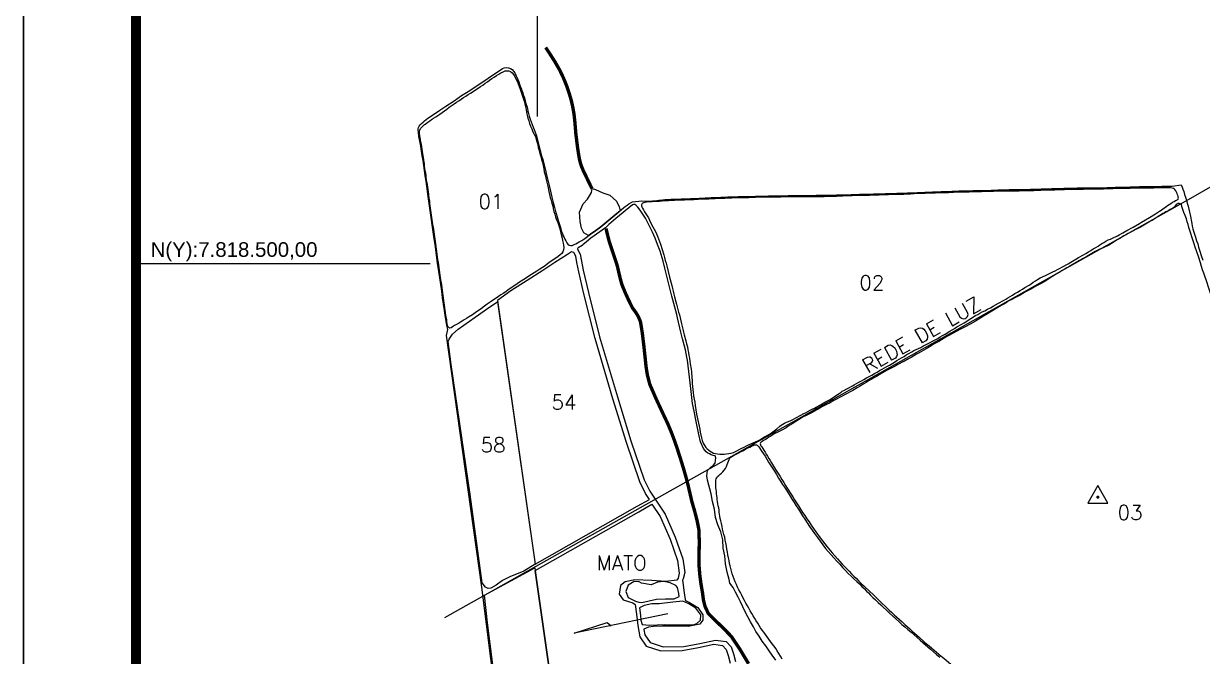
# Model space of a CAD drawing. Header units: inches. Extents: x 733315 to 736465, y 7815622 to 7820077.
# Drawn here: x 733315 to 734887, y 7817976 to 7818820 of the extents above; entities that cross this region are included whole.
import ezdxf
from ezdxf.enums import TextEntityAlignment as Align

# ---------------------------------------------------------------- set-up
doc = ezdxf.new("R2010")
doc.units = ezdxf.units.IN
doc.header["$MEASUREMENT"] = 0
doc.linetypes.add('CONTINUO', pattern=[0])
doc.linetypes.add('LIN0', pattern=[0])
for name, color, linetype in [('0114001132', 1, 'Continuous'), ('0114001132001', 5, 'Continuous'), ('0114001132002', 5, 'Continuous'), ('0114001132003', 5, 'Continuous'), ('0114001132056', 5, 'Continuous'), ('0114001132058', 5, 'Continuous'), ('0114001132059', 5, 'Continuous'), ('CURSOS_D_AGUA', 4, 'Continuous'), ('MALHA', 8, 'Continuous'), ('MARGEM', 5, 'Continuous'), ('MATO', 3, 'Continuous'), ('REDE_DE_LUZ', 6, 'Continuous'), ('TEXTO', 7, 'Continuous')]:
    doc.layers.add(name, color=color, linetype=linetype)
doc.layers.add('0114001132054', color=5, linetype='Continuous', lineweight=25)
doc.layers.add('0114001132055', color=5, linetype='Continuous', lineweight=25)
doc.styles.add('Simplex', font='simplex.shx')
doc.styles.get("Standard").update_dxf_attribs({"font": 'arial.ttf'})

msp = doc.modelspace()

# ---------------------------------------------------------------- linework, layer by layer
at = {"layer": '0114001132'}
for points in [[(733944.5, 7817924.5), (733926.3, 7818068.6), (733879, 7818404), (733881, 7818412), (733880.4, 7818413.6), (733879.9, 7818415.6), (733879.5, 7818417.6), (733879.1, 7818420.1), (733878.2, 7818425.2), (733877.4, 7818431), (733876.5, 7818437.1), (733875.3, 7818445.5), (733874, 7818454.2), (733872.8, 7818463.1), (733871.1, 7818475.2), (733868.9, 7818489.3), (733867.3, 7818500.3), (733865.4, 7818514.5), (733863.8, 7818525.1), (733862.3, 7818535.6), (733861.9, 7818538.9), (733861.5, 7818542), (733861, 7818545), (733860.6, 7818548.1), (733860.1, 7818551.3), (733859.6, 7818554.6), (733859.1, 7818557.9), (733858.7, 7818561.1), (733858.3, 7818564.2), (733857.8, 7818567.2), (733857.3, 7818570.4), (733856.9, 7818573.6), (733856.4, 7818576.7), (733855.6, 7818583), (733854.8, 7818589.2), (733853.9, 7818596), (733852.9, 7818602.7), (733851.8, 7818609.6), (733850.8, 7818616.6), (733849.7, 7818623.7), (733848.7, 7818630.6), (733847.8, 7818637), (733846.9, 7818643.2), (733845.9, 7818649.4), (733844.7, 7818656.2), (733843.4, 7818663), (733842.4, 7818669.2), (733841.7, 7818674.8), (733841.5, 7818677), (733841.5, 7818679.2), (733842, 7818681.1), (733842.9, 7818682.9), (733844.2, 7818684.6), (733845.8, 7818686.4), (733847.8, 7818688.2), (733849.8, 7818690), (733851.9, 7818691.6), (733854.2, 7818693.3), (733861.9, 7818698.6), (733870.3, 7818704.2), (733878.4, 7818709.5), (733889.2, 7818716.7), (733899.3, 7818723.5), (733910.2, 7818730.4), (733934.7, 7818746.8), (733953.9, 7818759.7), (733956.2, 7818760.7), (733959, 7818761.1), (733961.7, 7818760.8), (733964.3, 7818759.9), (733966.6, 7818758.3), (733968.5, 7818756.2), (733970.2, 7818753.7), (733971.6, 7818751), (733972.8, 7818748), (733974.1, 7818745), (733975.4, 7818741.9), (733976.5, 7818738.9), (733977.5, 7818736), (733978.6, 7818733.3), (733979.6, 7818730.4), (733980.8, 7818727.2), (733981.8, 7818723.9), (733983, 7818720.4), (733984.1, 7818716.8), (733985.1, 7818713.2), (733986.1, 7818709.6), (733987, 7818706.2), (733987.8, 7818702.9), (733988.7, 7818699.6), (733989.6, 7818696), (733990.6, 7818692.3), (733991.9, 7818688.6), (733993.2, 7818685.1), (733994.6, 7818681.6), (733996.1, 7818678.3), (733997.5, 7818674.9), (733998.7, 7818671.5), (733998.7, 7818671.5), (733999.7, 7818668.2), (734000.5, 7818664.7), (734001.4, 7818661.2), (734002.3, 7818657.6), (734003.2, 7818653.8), (734004.1, 7818650.2), (734005, 7818646.7), (734006, 7818643.3), (734007.1, 7818640), (734008, 7818636.5), (734008.9, 7818633), (734009.8, 7818629.5), (734010.6, 7818625.9), (734011.5, 7818622), (734012.4, 7818618.2), (734014.1, 7818610.8), (734015.9, 7818603.7), (734017.7, 7818596.1), (734019.5, 7818588.4), (734021.3, 7818581.1), (734023.3, 7818574.4), (734024.2, 7818571.1), (734026.9, 7818562), (734028.6, 7818555.8), (734030.6, 7818549.2), (734032.6, 7818542.6), (734033.7, 7818539.7), (734034.8, 7818536.9), (734035.9, 7818534.5), (734037.1, 7818532.2), (734038.3, 7818529.9), (734039.6, 7818527.6), (734041, 7818525.5), (734041, 7818525.5), (734042.7, 7818524.2), (734044.8, 7818523.7), (734046.9, 7818524), (734049.2, 7818525), (734051.6, 7818526.3), (734053.9, 7818527.5), (734056.1, 7818528.7), (734059.7, 7818530.6), (734063.4, 7818533.1), (734071.2, 7818539), (734078.2, 7818543.9), (734084.8, 7818548.9), (734092.9, 7818555.6), (734106.2, 7818566.5), (734115.2, 7818574), (734117.6, 7818576), (734120, 7818577.8), (734122.3, 7818579.4), (734127.1, 7818582.1), (734139.5, 7818583.3), (734146.8, 7818582.9), (734149.4, 7818583.1), (734153.7, 7818583.4), (734156.7, 7818583.6), (734159.6, 7818583.8), (734162.5, 7818584.1), (734167, 7818584.7), (734170.5, 7818585), (734174.3, 7818585.2), (734178.2, 7818585.4), (734183.9, 7818585.7), (734188, 7818585.8), (734192.2, 7818586), (734196.4, 7818586.1), (734200.5, 7818586.2), (734204.5, 7818586.4), (734208.4, 7818586.5), (734212.3, 7818586.6), (734216.2, 7818586.8), (734220.1, 7818587), (734224.1, 7818587.2), (734228.1, 7818587.4), (734232.2, 7818587.6), (734236.5, 7818587.8), (734240.9, 7818587.9), (734245.2, 7818588.1), (734249.7, 7818588.3), (734254.3, 7818588.5), (734258.8, 7818588.7), (734263.3, 7818588.8), (734268, 7818589), (734272.7, 7818589.1), (734277.4, 7818589.2), (734282, 7818589.3), (734286.6, 7818589.3), (734291.1, 7818589.4), (734295.5, 7818589.5), (734299.7, 7818589.6), (734304, 7818589.8), (734308.4, 7818589.9), (734315.2, 7818590), (734320.2, 7818590.1), (734325.1, 7818590.1), (734330, 7818590.2), (734334.8, 7818590.3), (734341.4, 7818590.3), (734346, 7818590.4), (734350.7, 7818590.4), (734355.1, 7818590.4), (734359.5, 7818590.3), (734363.7, 7818590.5), (734367.9, 7818590.6), (734372.2, 7818590.8), (734378.1, 7818590.8), (734382.4, 7818590.8), (734386.7, 7818590.9), (734390.9, 7818591), (734395.1, 7818591.1), (734399.4, 7818591.2), (734403.7, 7818591.2), (734408.1, 7818591.3), (734412.4, 7818591.5), (734418.9, 7818591.7), (734425.5, 7818592), (734430, 7818592.1), (734434.7, 7818592.1), (734439.4, 7818592.3), (734444.1, 7818592.4), (734448.8, 7818592.5), (734455.8, 7818592.7), (734460.3, 7818592.9), (734464.8, 7818593), (734469.3, 7818593.1), (734473.5, 7818593.3), (734479.7, 7818593.5), (734484.4, 7818593.6), (734489.1, 7818593.8), (734493.9, 7818594), (734498.9, 7818594.2), (734506.6, 7818594.5), (734511.8, 7818594.7), (734517.1, 7818594.9), (734522.2, 7818595), (734527.2, 7818595.2), (734532, 7818595.4), (734539, 7818595.6), (734543.7, 7818595.8), (734548.3, 7818596), (734553.2, 7818596.2), (734558, 7818596.3), (734562.6, 7818596.5), (734567.3, 7818596.6), (734572.1, 7818596.7), (734576.8, 7818596.8), (734581.1, 7818597), (734585, 7818597.1), (734588.9, 7818597.2), (734592.9, 7818597.2), (734597, 7818597.3), (734601.1, 7818597.3), (734605.4, 7818597.5), (734609.8, 7818597.7), (734614.4, 7818597.9), (734620.5, 7818598.1), (734624.8, 7818598.2), (734629.3, 7818598.3), (734634.2, 7818598.3), (734641.8, 7818598.4), (734648.6, 7818598.6), (734653.1, 7818598.7), (734657.8, 7818598.9), (734662.6, 7818599), (734667.5, 7818599.1), (734672.2, 7818599.2), (734676.8, 7818599.4), (734681.6, 7818599.5), (734686.4, 7818599.6), (734691.3, 7818599.7), (734695.9, 7818599.9), (734702.5, 7818600.1), (734706.8, 7818600.2), (734711.1, 7818600.3), (734715.7, 7818600.4), (734720.3, 7818600.5), (734725.1, 7818600.5), (734729.9, 7818600.6), (734736.9, 7818600.7), (734741.9, 7818600.7), (734746.8, 7818600.7), (734751.6, 7818600.8), (734756.2, 7818600.9), (734760.3, 7818601), (734764.1, 7818601.1), (734767.7, 7818601.2), (734771.3, 7818601.4), (734774.9, 7818601.4), (734780, 7818601.5), (734783.4, 7818601.6), (734787.1, 7818601.8), (734791, 7818602), (734795.1, 7818602.1), (734799.2, 7818602.2), (734803.3, 7818602.4), (734807.4, 7818602.3), (734811.3, 7818602.4), (734815.1, 7818602.4), (734818.9, 7818602.4), (734822.4, 7818602.5), (734826, 7818602.4), (734829.5, 7818602.5), (734833, 7818602.7), (734836.2, 7818602.7), (734838.9, 7818602.8), (734844.4, 7818603), (734846.8, 7818602.9), (734858.8, 7818604.7), (734860, 7818601.7), (734861.1, 7818598.8), (734862.3, 7818595.6), (734863.5, 7818592), (734864.6, 7818588.2), (734865.9, 7818584.3), (734867, 7818580.3), (734868.1, 7818576.4), (734869, 7818572.4), (734870, 7818568.5), (734870.8, 7818564.8), (734872.9, 7818553.3), (734873.5, 7818549.7), (734874.4, 7818546.2), (734875.5, 7818542.8), (734876.6, 7818539), (734878.1, 7818534.8), (734879.5, 7818530.3), (734880.9, 7818525.9), (734882.2, 7818521.7), (734883.5, 7818517.7), (734886.1, 7818509), (734887.7, 7818504.2)], [(734318.2, 7817971.3), (734313.6, 7817978.1), (734309.6, 7817984), (734304.9, 7817990.4), (734300.2, 7817996.6), (734295.9, 7818003.3), (734291.6, 7818009.6), (734288.5, 7818016), (734284.6, 7818022.3), (734281.2, 7818029.1), (734277.5, 7818035.9), (734274.3, 7818042.6), (734271.4, 7818049.2), (734267.9, 7818055.5), (734264.4, 7818062.2), (734261.4, 7818068.2), (734257.2, 7818074.2), (734256, 7818078.7), (734253.5, 7818088.8), (734251.4, 7818099.6), (734250.2, 7818110.3), (734248.3, 7818120.7), (734247.6, 7818131.7), (734245.1, 7818142.5), (734241.1, 7818151.8), (734237.9, 7818161.7), (734236.4, 7818172.5), (734233.8, 7818182.7), (734232.3, 7818193.2), (734227.3, 7818211.1), (734226.1, 7818217.2), (734227.4, 7818224.1), (734231.5, 7818228.5), (734234.9, 7818230.9), (734237.4, 7818233.8), (734238.5, 7818241), (734237.3, 7818243.7), (734234.8, 7818244.1), (734232.2, 7818244.9), (734229.9, 7818246.1), (734227.7, 7818247.3), (734225.6, 7818248.9), (734221.7, 7818253.3), (734217.7, 7818262.3), (734215.5, 7818272), (734212.1, 7818289.2), (734209.5, 7818303.1), (734207, 7818313.4), (734205.3, 7818329.2), (734204, 7818340.7), (734202.4, 7818355.8), (734200.4, 7818371.3), (734199.7, 7818375.2), (734197.8, 7818384.8), (734195.2, 7818394.8), (734194, 7818399.5), (734191.8, 7818408.4), (734187.2, 7818427.3), (734186.1, 7818432.1), (734179.8, 7818456.2), (734173.9, 7818479.5), (734170.4, 7818493.7), (734167.9, 7818503.1), (734163.9, 7818516.4), (734160.6, 7818525.3), (734157.2, 7818533.7), (734153.7, 7818541.7), (734150, 7818549.5), (734146.3, 7818556.7), (734144.5, 7818560.1), (734141.1, 7818565.8), (734137.6, 7818570.9), (734134.4, 7818575), (734131.7, 7818577.7), (734130.4, 7818578.3), (734128.9, 7818578.5), (734128.3, 7818578.4), (734128.3, 7818578.4), (734127.2, 7818578.1), (734105, 7818560), (734095.8, 7818551.7), (734091.1, 7818547.6), (734071.4, 7818533.8), (734065.8, 7818528.8), (734061.1, 7818524.6), (734060.1, 7818523.8), (734054.6, 7818520.6), (734054.2, 7818520.1), (734053.8, 7818519.6), (734053.8, 7818519.1), (734057.5, 7818512.2), (734059.1, 7818502.9), (734061.6, 7818490.9), (734068.3, 7818461.3), (734083.3, 7818402), (734107, 7818322.1), (734125.1, 7818263.7), (734142.8, 7818211.6), (734150.1, 7818196.7), (734170.8, 7818165.9), (734184.1, 7818135.3), (734194.1, 7818106.2), (734196.9, 7818088), (734194.9, 7818079.9), (734193.7, 7818078.1), (734194.4, 7818075), (734196.3, 7818061), (734197.3, 7818052.2), (734198, 7818051.1), (734203.2, 7818048.3), (734214.1, 7818041.7), (734221.1, 7818032), (734221.1, 7818024.7), (734216.8, 7818019.5), (734201.6, 7818016.4), (734189.7, 7818016.8), (734178.1, 7818016.6), (734167.2, 7818016.7), (734155.1, 7818016.3), (734148.7, 7818015.4), (734142.5, 7818012.5), (734142.5, 7818012.4), (734143.7, 7818005.1), (734150.7, 7817994.9), (734168.2, 7817989.2), (734195.6, 7817989.6), (734217.2, 7817993.6), (734238, 7817998.2), (734251.9, 7817996.1), (734258.6, 7817989.2), (734261.9, 7817979.9), (734264.5, 7817969.7)]]:
    msp.add_lwpolyline(points, dxfattribs=at)
at = {"layer": '0114001132001', "linetype": 'CONTINUO', "flags": 128}
msp.add_lwpolyline([(733856.7, 7818690), (733859.3, 7818691.7), (733862, 7818693.5), (733864.8, 7818695.3), (733867.5, 7818697.1), (733870.3, 7818698.9), (733873.3, 7818701), (733876.5, 7818703.3), (733879.8, 7818705.7), (733882.9, 7818708.1), (733889.4, 7818712.5), (733892.5, 7818714.7), (733895.6, 7818716.8), (733898.7, 7818718.9), (733901.8, 7818721.1), (733904.9, 7818723), (733908.1, 7818724.9), (733911.3, 7818726.9), (733914.6, 7818729), (733917.9, 7818731.1), (733921.2, 7818733.3), (733924.5, 7818735.5), (733927.7, 7818737.7), (733930.8, 7818740), (733933.8, 7818742), (733936.7, 7818744.1), (733939.7, 7818746.2), (733942.7, 7818748.3), (733945.8, 7818750.2), (733948.9, 7818752.2), (733951.8, 7818754), (733954.7, 7818755.4), (733957.4, 7818756.4), (733959.8, 7818756.8), (733962.2, 7818756.6), (733964.5, 7818755.9), (733966.6, 7818754.1), (733968.4, 7818751.7), (733970.2, 7818749), (733971.8, 7818746.1), (733973.3, 7818742.8), (733975.9, 7818735.9), (733977.2, 7818732.1), (733978.7, 7818728.1), (733980, 7818724.1), (733981.4, 7818720.2), (733982.7, 7818716.3), (733983.7, 7818712.4), (733984.4, 7818708.6), (733985.2, 7818704.9), (733985.9, 7818701.1), (733986.6, 7818697.3), (733987.6, 7818693.5), (733988.8, 7818690.1), (733989.9, 7818686.5), (733991.3, 7818682.8), (733992.8, 7818679.2), (733994.4, 7818675.5), (733996.2, 7818672.1), (733997.7, 7818669), (733999.8, 7818662.3), (734000.8, 7818658.5), (734001.5, 7818654.6), (734002.5, 7818650.6), (734003.6, 7818646.5), (734004.8, 7818642.3), (734006, 7818638.4), (734007, 7818634.4), (734008, 7818630.3), (734008.8, 7818626.1), (734009.6, 7818621.9), (734010.6, 7818617.9), (734011.5, 7818613.9), (734012.5, 7818610), (734013.3, 7818606.4), (734014.1, 7818603), (734015.8, 7818595.6), (734016.7, 7818591.7), (734017.6, 7818587.7), (734018.6, 7818584.1), (734019.6, 7818580.2), (734020.8, 7818576.4), (734021.6, 7818572.7), (734022.4, 7818569.1), (734023.4, 7818565.6), (734024.7, 7818561.9), (734026, 7818558), (734027.5, 7818554.3), (734028.8, 7818550.7), (734029.8, 7818547.2), (734031.7, 7818540.5), (734033.3, 7818533.8), (734034, 7818530.5), (734034.6, 7818527.2), (734035.2, 7818524.1), (734035.5, 7818521.2), (734035.3, 7818518.3), (734034.4, 7818515.6), (734033.1, 7818513.4), (734030.8, 7818511.4), (734027.9, 7818509.2), (734021.1, 7818504.4), (734017.5, 7818501.9), (734014, 7818499.4), (734010.5, 7818497), (734007, 7818494.6), (734003.4, 7818492.2), (733999.8, 7818489.8), (733989.1, 7818483), (733985.7, 7818480.9), (733982.2, 7818478.7), (733978.6, 7818476.4), (733975.1, 7818474.1), (733971.6, 7818471.6), (733968.2, 7818469.3), (733964.9, 7818467), (733961.5, 7818464.7), (733958.1, 7818462.3), (733954.7, 7818460.1), (733951.5, 7818458), (733948.4, 7818455.9), (733945.2, 7818453.8), (733941.9, 7818451.5), (733938.7, 7818449.3), (733933.3, 7818445.5), (733928, 7818441.7), (733925.2, 7818439.7), (733919.3, 7818435.6), (733913.7, 7818431.7), (733908.4, 7818428.3), (733905.6, 7818426.6), (733902.9, 7818424.9), (733900.2, 7818423.2), (733897.6, 7818421.6), (733895, 7818420.1), (733892.5, 7818418.7), (733890, 7818417.4), (733887, 7818415.4), (733885.4, 7818414.2), (733883, 7818413.9), (733881.7, 7818415), (733881.1, 7818415.9), (733880.6, 7818417.5), (733879.8, 7818422.1), (733879.4, 7818424.9), (733878.9, 7818427.9), (733878.4, 7818431.2), (733878, 7818434.4), (733877.5, 7818437.7), (733876.6, 7818444.4), (733876.2, 7818447.6), (733875.8, 7818450.8), (733875.3, 7818454), (733874.7, 7818457.4), (733874.3, 7818460.8), (733873.8, 7818464.4), (733873.2, 7818467.9), (733872.8, 7818471.3), (733872.3, 7818474.7), (733871.8, 7818478.1), (733871.3, 7818481.4), (733870.9, 7818484.5), (733870.4, 7818487.8), (733869.8, 7818491.2), (733869.3, 7818494.6), (733868.8, 7818498.1), (733868.3, 7818501.6), (733867.7, 7818505.2), (733867.2, 7818508.7), (733866.8, 7818512.2), (733866.3, 7818515.7), (733865.8, 7818519.1), (733865.3, 7818522.5), (733864.9, 7818525.9), (733863.9, 7818532.3), (733863.5, 7818535.5), (733863.1, 7818538.7), (733862.7, 7818542), (733861.6, 7818548.4), (733861.1, 7818551.7), (733860.6, 7818555), (733860.2, 7818558.2), (733859.3, 7818564.3), (733858.9, 7818567.3), (733858.4, 7818570.4), (733857.5, 7818576.7), (733857.1, 7818579.8), (733856.7, 7818582.8), (733856.2, 7818585.9), (733855.5, 7818592.3), (733855.1, 7818595.5), (733854.6, 7818598.7), (733854.1, 7818601.8), (733853.6, 7818605.1), (733853, 7818608.4), (733852.6, 7818611.4), (733852.2, 7818614.4), (733851.8, 7818617.3), (733851.4, 7818620.4), (733850.9, 7818623.5), (733850, 7818629.6), (733849.6, 7818632.6), (733849.2, 7818635.4), (733848.8, 7818638.1), (733847.9, 7818643.8), (733847.1, 7818649.3), (733846.6, 7818652.1), (733846.2, 7818655.2), (733845.7, 7818658.4), (733845.1, 7818661.5), (733844.5, 7818664.7), (733843.9, 7818667.7), (733843.5, 7818670.4), (733843.1, 7818673.2), (733843.1, 7818675.6), (733843.4, 7818677.7), (733844.3, 7818679.8), (733848, 7818683.4), (733849.8, 7818684.9), (733851.8, 7818686.4), (733854.1, 7818688.1)], close=True, dxfattribs=at)
at = {"layer": '0114001132002', "linetype": 'CONTINUO', "flags": 128}
msp.add_lwpolyline([(734144.9, 7818566.2), (734148.4, 7818560.7), (734149.8, 7818557.7), (734151.3, 7818554.7), (734154.5, 7818548.7), (734156.1, 7818545.7), (734157.7, 7818542.7), (734159.2, 7818539.6), (734160.6, 7818536.3), (734163.1, 7818529.2), (734164.5, 7818525.5), (734166.8, 7818518.6), (734168.9, 7818511.4), (734170, 7818507.7), (734170.9, 7818503.9), (734172, 7818500.3), (734173, 7818496.6), (734176.7, 7818481.6), (734179.8, 7818470.5), (734180.7, 7818466.7), (734181.6, 7818462.9), (734182.4, 7818459.2), (734183.4, 7818455.6), (734185, 7818448.8), (734185.9, 7818445.5), (734188.7, 7818435.1), (734189.7, 7818431.5), (734191.6, 7818423.5), (734192.5, 7818419.6), (734194.1, 7818412.2), (734195, 7818408.5), (734196.1, 7818404.8), (734198.3, 7818397), (734199.4, 7818392.9), (734200.4, 7818389), (734201.1, 7818385), (734201.9, 7818381.1), (734202.5, 7818377.3), (734203.1, 7818373.6), (734203.7, 7818369.7), (734204.2, 7818366), (734205.3, 7818358.9), (734205.7, 7818355.4), (734206.3, 7818348.1), (734206.7, 7818344.1), (734206.9, 7818340.1), (734207.3, 7818336.1), (734208.1, 7818327.8), (734208.7, 7818323.4), (734209.4, 7818319.2), (734210.1, 7818315), (734210.8, 7818310.8), (734212.7, 7818299.1), (734213.4, 7818295.3), (734214.2, 7818291.3), (734215.1, 7818287.2), (734216, 7818283.2), (734216.9, 7818279), (734217.6, 7818275), (734219.1, 7818267.6), (734220.1, 7818264), (734221.4, 7818260.4), (734224.8, 7818254.8), (734226.8, 7818252.9), (734229, 7818251.2), (734230.8, 7818249.9), (734232.8, 7818248.6), (734235.1, 7818247.3), (734240.4, 7818246.1), (734243.6, 7818246), (734246.6, 7818245.9), (734249.6, 7818246), (734252.6, 7818246.2), (734258.7, 7818247.1), (734261.7, 7818248), (734264.6, 7818249.3), (734267.4, 7818250.8), (734270.3, 7818252.3), (734273.2, 7818253.8), (734276.1, 7818255.3), (734279.2, 7818256.8), (734282.1, 7818258.3), (734294.2, 7818263.5), (734297.1, 7818265), (734302.4, 7818268.3), (734305.1, 7818269.9), (734309.9, 7818272.7), (734312.7, 7818274.5), (734319.6, 7818279.7), (734323.5, 7818283.1), (734325.3, 7818284.6), (734327.5, 7818285.9), (734330.1, 7818287.1), (734332.6, 7818288.4), (734335.2, 7818289.6), (734338.4, 7818290.9), (734341.8, 7818292.4), (734345.1, 7818294.1), (734351.5, 7818297.7), (734354.7, 7818299.4), (734357.9, 7818301), (734360.9, 7818302.6), (734364, 7818304.3), (734367, 7818305.9), (734369.7, 7818307.3), (734372.3, 7818308.6), (734378.1, 7818311.8), (734383.9, 7818315.1), (734389.7, 7818318.3), (734392.4, 7818320), (734395.1, 7818321.6), (734403, 7818326.8), (734405.4, 7818328.4), (734407, 7818329.6), (734408.8, 7818330.8), (734413.2, 7818333.1), (734415.5, 7818334.2), (734420.5, 7818336.9), (734423, 7818338.2), (734426, 7818339.9), (734429.2, 7818341.8), (734432.5, 7818343.7), (734435.9, 7818345.5), (734439.3, 7818347.4), (734442.7, 7818349.4), (734446.3, 7818351.3), (734449.8, 7818353.3), (734453.4, 7818355.3), (734456.8, 7818357.2), (734460, 7818359.1), (734463.2, 7818360.9), (734466.5, 7818362.7), (734469.8, 7818364.6), (734476.5, 7818368.5), (734479.7, 7818370.5), (734482.9, 7818372.4), (734486.1, 7818374.3), (734489.3, 7818376.1), (734492.2, 7818378), (734494.9, 7818379.7), (734499.5, 7818382.4), (734502.4, 7818383.8), (734508.4, 7818386.6), (734511.5, 7818388.1), (734514.2, 7818389.6), (734517.2, 7818391.1), (734520.5, 7818392.8), (734524, 7818394.7), (734527.4, 7818396.5), (734530.8, 7818398.3), (734534.2, 7818400.1), (734537.5, 7818402), (734540.8, 7818403.9), (734544, 7818405.8), (734550.3, 7818409.7), (734553.4, 7818411.6), (734556.5, 7818413.5), (734559.8, 7818415.4), (734566.3, 7818419.2), (734569.5, 7818421), (734578.3, 7818426.6), (734584.5, 7818430.5), (734587.6, 7818432.1), (734590.5, 7818433.7), (734593.6, 7818435.3), (734597, 7818437), (734600.7, 7818438.9), (734604.4, 7818441), (734608, 7818442.9), (734615.3, 7818447), (734622, 7818450.7), (734625.1, 7818452.3), (734627.9, 7818454.1), (734630.9, 7818455.9), (734634.1, 7818457.8), (734637.2, 7818459.8), (734640.4, 7818461.7), (734644, 7818463.8), (734647.3, 7818465.8), (734650.4, 7818467.7), (734656.3, 7818471.2), (734659, 7818473), (734661.7, 7818474.8), (734664.5, 7818476.7), (734667.5, 7818478.6), (734670.8, 7818480.6), (734677.9, 7818483.9), (734681.5, 7818485.5), (734687.9, 7818488.8), (734690.9, 7818490.3), (734694, 7818492.1), (734697.4, 7818493.8), (734700.8, 7818495.6), (734708, 7818499.6), (734711.7, 7818501.6), (734718.6, 7818505.7), (734722.1, 7818507.7), (734728.5, 7818511.5), (734731.8, 7818513.4), (734735.1, 7818515.3), (734738.4, 7818517.3), (734741.7, 7818519.3), (734745, 7818521.3), (734748, 7818523.1), (734750.5, 7818524.7), (734752.9, 7818526.4), (734755.6, 7818527.9), (734758.5, 7818529.6), (734761.7, 7818531.2), (734764.6, 7818532.5), (734767.3, 7818533.7), (734774, 7818536.8), (734776, 7818537.9), (734781, 7818540.7), (734786.6, 7818543.9), (734794.9, 7818548.5), (734803.3, 7818553.3), (734806, 7818554.9), (734811.1, 7818557.9), (734816.5, 7818561.2), (734824.7, 7818566.1), (734827.3, 7818567.8), (734829.9, 7818569.5), (734832, 7818570.9), (734833.9, 7818572.1), (734838.3, 7818575.2), (734840.6, 7818577), (734843, 7818578.6), (734845.3, 7818580), (734847.4, 7818581.4), (734849.4, 7818582.6), (734851.4, 7818583.7), (734853, 7818584.4), (734854.1, 7818585), (734855, 7818585.6), (734855.4, 7818587), (734855.1, 7818588), (734854.7, 7818589.5), (734854.1, 7818591.2), (734853.4, 7818593.1), (734852.5, 7818595), (734851.6, 7818596.9), (734850.6, 7818598.7), (734850.2, 7818599.1), (734848.7, 7818599.7), (734847, 7818600.3), (734844.6, 7818600.6), (734842.1, 7818600.8), (734839.3, 7818600.7), (734836.2, 7818600.7), (734832.8, 7818600.7), (734829.4, 7818600.5), (734822.3, 7818600.4), (734818.6, 7818600.4), (734814.7, 7818600.4), (734810.6, 7818600.4), (734806.6, 7818600.3), (734802.5, 7818600.4), (734798.6, 7818600.2), (734794.7, 7818600.1), (734790.8, 7818600), (734783.3, 7818599.8), (734779.6, 7818599.7), (734775.7, 7818599.7), (734767.9, 7818599.4), (734763.8, 7818599.2), (734755.5, 7818599.1), (734746.4, 7818598.9), (734741.9, 7818598.8), (734737.4, 7818598.8), (734728.7, 7818598.7), (734724.3, 7818598.6), (734719.8, 7818598.6), (734715.5, 7818598.5), (734711.3, 7818598.5), (734707.3, 7818598.3), (734703.3, 7818598.2), (734699.3, 7818598.1), (734694.9, 7818597.9), (734690.5, 7818597.6), (734685.7, 7818597.6), (734680.9, 7818597.5), (734676.3, 7818597.4), (734671.8, 7818597.2), (734667.2, 7818597), (734662.5, 7818596.9), (734657.6, 7818596.8), (734652.7, 7818596.7), (734647.9, 7818596.6), (734642.9, 7818596.4), (734637.8, 7818596.3), (734632.7, 7818596.3), (734620.5, 7818596.4), (734616.9, 7818596.4), (734613, 7818596.2), (734608.8, 7818595.9), (734604.6, 7818595.7), (734600.5, 7818595.6), (734596.4, 7818595.6), (734592.5, 7818595.4), (734588.6, 7818595.4), (734584.7, 7818595.3), (734580.5, 7818595.2), (734576.1, 7818595), (734571.4, 7818594.9), (734566.7, 7818594.9), (734562.1, 7818594.8), (734548.5, 7818594.2), (734531, 7818593.6), (734526.6, 7818593.4), (734517.4, 7818593.1), (734502.7, 7818592.6), (734497.9, 7818592.3), (734493.3, 7818592.1), (734488.9, 7818591.9), (734484.5, 7818591.8), (734480.3, 7818591.7), (734468.8, 7818591.4), (734460.3, 7818591.2), (734456.3, 7818591), (734452.1, 7818590.8), (734443.4, 7818590.5), (734438.8, 7818590.4), (734434, 7818590.3), (734429.3, 7818590.3), (734420.3, 7818590.1), (734415.8, 7818589.9), (734407.5, 7818589.5), (734403.3, 7818589.4), (734399.1, 7818589.3), (734391.2, 7818589.1), (734382.6, 7818588.9), (734378.6, 7818588.9), (734371.3, 7818588.9), (734363.5, 7818588.9), (734359.2, 7818588.7), (734350.8, 7818588.7), (734346.6, 7818588.7), (734338, 7818588.6), (734333.7, 7818588.6), (734325, 7818588.4), (734320.7, 7818588.3), (734312, 7818588.2), (734307.9, 7818588.2), (734291, 7818587.8), (734286.6, 7818587.6), (734282.3, 7818587.5), (734273.7, 7818587.4), (734269.1, 7818587.2), (734259.6, 7818586.8), (734250.4, 7818586.5), (734245.9, 7818586.4), (734237.5, 7818586), (734229.1, 7818585.7), (734221, 7818585.4), (734209.1, 7818584.8), (734205.1, 7818584.7), (734196.5, 7818584.3), (734192, 7818584.3), (734187.6, 7818584.2), (734183.4, 7818584), (734179.3, 7818583.8), (734175.1, 7818583.5), (734170.9, 7818583.2), (734163.3, 7818582.7), (734159.9, 7818582.5), (734156.7, 7818582.3), (734153.3, 7818582.1), (734149.6, 7818581.9), (734146.4, 7818581.7), (734143.7, 7818581.2), (734141.7, 7818580.7), (734140.8, 7818580.3), (734140.2, 7818579.9), (734139.5, 7818578.9), (734139.3, 7818577.9), (734139.4, 7818576.8), (734139.8, 7818575.5), (734140.7, 7818573.7), (734141.8, 7818571.3), (734143.2, 7818568.9)], close=True, dxfattribs=at)
at = {"layer": '0114001132003', "linetype": 'CONTINUO', "flags": 128}
msp.add_lwpolyline([(734321.4, 7818219.9), (734323.9, 7818215.9), (734326.4, 7818212), (734328.8, 7818208.1), (734331.2, 7818204.3), (734333.6, 7818200.4), (734338.4, 7818192.8), (734340.8, 7818189), (734343.3, 7818185.2), (734345.8, 7818181.2), (734348.6, 7818177), (734351.4, 7818172.6), (734354.1, 7818168.3), (734356.9, 7818164.1), (734359.8, 7818159.9), (734362.7, 7818155.5), (734365.6, 7818151.1), (734368.6, 7818146.8), (734371.5, 7818142.5), (734377.4, 7818134.3), (734380.4, 7818130.4), (734383.6, 7818126.4), (734386.8, 7818122.4), (734393.5, 7818114.6), (734397, 7818110.6), (734400.4, 7818106.6), (734406.9, 7818099.4), (734409.9, 7818096.2), (734412.9, 7818093.1), (734416, 7818089.9), (734419.2, 7818086.6), (734422.5, 7818083.4), (734425.8, 7818080.1), (734429.2, 7818076.7), (734432.7, 7818073.3), (734436.2, 7818070), (734443.7, 7818062.9), (734447.5, 7818059.2), (734451.1, 7818055.6), (734454.7, 7818052.2), (734458.3, 7818048.7), (734465.9, 7818041.4), (734469.6, 7818037.8), (734473, 7818034.7), (734476.3, 7818031.6), (734483.2, 7818025.5), (734486.7, 7818022.3), (734490.4, 7818019), (734497, 7818013), (734500.2, 7818010.2), (734509.8, 7818001.5), (734516.1, 7817996), (734519.4, 7817993.2), (734522.8, 7817990.3), (734526.2, 7817987.3), (734535.8, 7817979.5), (734538.9, 7817976.9), (734542.2, 7817974.2), (734548.7, 7817968.7), (734551.9, 7817966), (734557.9, 7817960.9), (734560.8, 7817958.6), (734563.7, 7817956), (734566.7, 7817953.4), (734569.8, 7817950.8), (734572.9, 7817948.3), (734575.9, 7817945.8), (734585.8, 7817937.7), (734596.4, 7817929.5), (734599.9, 7817926.8), (734603.1, 7817924.4), (734609.3, 7817919.3), (734612.3, 7817916.9), (734621.4, 7817909.6), (734624.5, 7817907.2), (734627.5, 7817904.9), (734633.6, 7817900.3), (734636.5, 7817898), (734642.4, 7817893.4), (734645.6, 7817890.9), (734652.6, 7817885.7), (734656.3, 7817883), (734660, 7817880.6), (734667.1, 7817875.9), (734670.9, 7817873.4), (734678.7, 7817868.6), (734682.9, 7817866.3), (734687, 7817864), (734691.1, 7817862), (734695.4, 7817859.9), (734704.9, 7817855.7), (734709.8, 7817853.9), (734714.6, 7817852.2), (734719.3, 7817850.6), (734728.2, 7817847.5), (734732.3, 7817846.1), (734736.6, 7817844.7), (734741, 7817843.3), (734745.4, 7817841.9), (734749.9, 7817840.6), (734754.6, 7817839.3), (734759.4, 7817838.2), (734768.6, 7817836.1), (734778.1, 7817834.3), (734782.8, 7817833.5), (734791.6, 7817832.4), (734796.2, 7817831.9), (734810, 7817830.9), (734819.3, 7817830.9), (734824.6, 7817831), (734845.7, 7817832.1), (734855.5, 7817832.7), (734865.1, 7817833.3), (734870.1, 7817833.6), (734874.9, 7817834), (734884.8, 7817834.7), (734889.6, 7817835), (734894, 7817835.5), (734902.6, 7817836.1), (734912.2, 7817836.6), (734917.1, 7817836.9), (734926.8, 7817837.4), (734931.5, 7817837.8), (734936.3, 7817838.1), (734946, 7817838.8), (734950.8, 7817839.1), (734955.5, 7817839.4), (734960.2, 7817839.7), (734969.5, 7817840.2), (734974.1, 7817840.4), (734978.6, 7817840.8), (734987.9, 7817841.6), (734992.5, 7817842), (735002.1, 7817843), (735006.9, 7817843.5), (735016.6, 7817844.5), (735021.5, 7817845.1), (735031.1, 7817847), (735036, 7817848), (735040.8, 7817849.2), (735045.5, 7817850.4), (735049.9, 7817851.5), (735054.2, 7817852.6), (735058.2, 7817853.7), (735062, 7817854.9), (735065.8, 7817855.9), (735069.5, 7817857), (735073.4, 7817858.3), (735077.1, 7817859.7), (735080.4, 7817861.2), (735083.4, 7817862.5), (735085.9, 7817863.7), (735089.3, 7817865.6), (735089, 7817867.7), (735087.9, 7817872), (735087, 7817874.7), (735086, 7817877.8), (735084.9, 7817881.5), (735083.7, 7817885.3), (735082.3, 7817889.6), (735080.8, 7817894.3), (735079.3, 7817898.7), (735077.9, 7817903), (735076.5, 7817907.3), (735075.1, 7817911.7), (735073.7, 7817916), (735070.3, 7817927.4), (735067.5, 7817936.1), (735066.1, 7817940.3), (735064.7, 7817944.9), (735063.2, 7817949.5), (735061.6, 7817954.6), (735060, 7817959.8), (735058.5, 7817964.9), (735055.3, 7817975.2), (735050.3, 7817990.7), (735047.3, 7818000.3), (735044.1, 7818010.1), (735042.5, 7818015.1), (735040.9, 7818020.1), (735039.3, 7818025.2), (735037.6, 7818030.3), (735035.9, 7818035.5), (735034.3, 7818040.7), (735032.8, 7818045.9), (735031.2, 7818050.8), (735026.5, 7818065.2), (735021.2, 7818081.5), (735019.4, 7818087.4), (735017.6, 7818093.2), (735015.9, 7818098.6), (735014.2, 7818103.6), (735011, 7818113), (735009.4, 7818118), (735007.7, 7818123), (735006, 7818128.4), (735004.2, 7818133.8), (735000.6, 7818144.7), (734998.8, 7818150.1), (734997.1, 7818155.4), (734992.2, 7818170.8), (734990.7, 7818175.7), (734989.2, 7818180.5), (734986, 7818190.2), (734982.9, 7818199.9), (734981.3, 7818204.8), (734979.7, 7818209.8), (734976.2, 7818220.4), (734971.1, 7818235.3), (734969.7, 7818239.3), (734964, 7818257.5), (734959.7, 7818271.1), (734955.1, 7818285.3), (734953.4, 7818290.3), (734951.7, 7818295.4), (734950.1, 7818300.5), (734945.4, 7818315), (734943.9, 7818319.9), (734942.4, 7818324.8), (734939.6, 7818334), (734936.9, 7818342.7), (734935.4, 7818347.1), (734931.3, 7818360.2), (734928, 7818370.3), (734926, 7818375.6), (734922.5, 7818385.8), (734920.8, 7818390.7), (734919, 7818396), (734915.3, 7818406.6), (734913.6, 7818411.8), (734910.6, 7818422), (734909.1, 7818427.1), (734907.6, 7818432), (734906, 7818436.7), (734904.4, 7818441.3), (734901, 7818451.3), (734899.3, 7818456.4), (734896.3, 7818465.5), (734894.8, 7818469.9), (734893.4, 7818474.3), (734888.9, 7818487.2), (734887.4, 7818491.4), (734885.9, 7818496.1), (734884.6, 7818500.7), (734881.8, 7818509.3), (734877.6, 7818521.8), (734876.1, 7818526.3), (734873.2, 7818535.5), (734871.8, 7818539.9), (734870.6, 7818544), (734869.3, 7818548), (734868.2, 7818551.8), (734867.1, 7818555.6), (734865.8, 7818559.5), (734864.2, 7818563.7), (734862.5, 7818567.8), (734861.1, 7818572), (734859.7, 7818576), (734859.2, 7818578.8), (734857.6, 7818579.6), (734856.1, 7818579.9), (734854.8, 7818579.7), (734853.5, 7818579.1), (734852.4, 7818578.3), (734851.4, 7818577.2), (734850.5, 7818576), (734849.2, 7818574.7), (734847.7, 7818573.6), (734846, 7818572.6), (734844.2, 7818571.7), (734842.4, 7818570.7), (734840.5, 7818569.8), (734838.6, 7818568.7), (734836.5, 7818567.6), (734834.5, 7818566.3), (734830.4, 7818563.8), (734828.3, 7818562.5), (734824.1, 7818559.9), (734820, 7818557.4), (734817.8, 7818556.1), (734815.7, 7818554.8), (734813.5, 7818553.5), (734811.4, 7818552.2), (734809.1, 7818551), (734806.9, 7818549.8), (734804.5, 7818548.4), (734799.5, 7818545.8), (734797.2, 7818544.7), (734795.1, 7818543.5), (734793.2, 7818542.7), (734791.6, 7818541.8), (734788.3, 7818540), (734784.5, 7818537.8), (734782.6, 7818536.7), (734780.2, 7818535.4), (734777.8, 7818533.8), (734775.2, 7818532.4), (734772.8, 7818530.9), (734768.2, 7818528), (734765.9, 7818526.4), (734763.4, 7818524.8), (734760.5, 7818523.4), (734757.6, 7818522.1), (734754.8, 7818520.9), (734749.4, 7818518.4), (734746.7, 7818517), (734744.3, 7818515.7), (734742, 7818514.5), (734732.9, 7818509), (734728.1, 7818506.4), (734725.8, 7818505), (734723.5, 7818503.8), (734718.8, 7818501.1), (734713.6, 7818498.2), (734711.2, 7818496.8), (734708.9, 7818495.5), (734706.4, 7818494.2), (734704, 7818492.8), (734699.2, 7818489.9), (734696.9, 7818488.4), (734694.6, 7818487.1), (734690, 7818484.4), (734687.7, 7818482.8), (734685, 7818481.2), (734682.4, 7818479.4), (734676, 7818475.5), (734672.4, 7818473.4), (734665.1, 7818469.7), (734658.3, 7818465.7), (734651.4, 7818462), (734647.7, 7818460), (734644.1, 7818457.9), (734637.2, 7818454.1), (734634.1, 7818452.5), (734628.3, 7818449.5), (734625.4, 7818447.7), (734622.2, 7818445.9), (734619, 7818444), (734612.2, 7818439.9), (734608.7, 7818437.8), (734601.9, 7818433.6), (734598.4, 7818431.5), (734595.1, 7818429.5), (734591.7, 7818427.4), (734588.2, 7818425.3), (734584.6, 7818423.2), (734577.6, 7818419.2), (734570.9, 7818415.6), (734563.9, 7818412), (734549.9, 7818404.4), (734546.6, 7818402.5), (734543, 7818400.4), (734539.3, 7818398.2), (734535.6, 7818396.1), (734528.6, 7818392.3), (734525.3, 7818390.4), (734518.9, 7818386.4), (734512.5, 7818382.8), (734509.3, 7818380.9), (734506, 7818379), (734502.3, 7818376.9), (734498.6, 7818374.8), (734495.1, 7818372.9), (734488.5, 7818369.3), (734495.1, 7818372.9), (734481, 7818365.3), (734477.3, 7818363.3), (734466.8, 7818357.6), (734459.6, 7818353.6), (734456, 7818351.5), (734452.6, 7818349.5), (734449.2, 7818347.6), (734445.6, 7818345.5), (734442, 7818343.4), (734438.7, 7818341.4), (734435.5, 7818339.4), (734429.7, 7818336.1), (734426.7, 7818334.4), (734420.9, 7818330.9), (734418.4, 7818329.5), (734413.3, 7818326.5), (734404.2, 7818321.8), (734399.1, 7818319), (734395.8, 7818317.2), (734389.7, 7818313.9), (734387, 7818312.5), (734382.2, 7818310.4), (734379.7, 7818309), (734374.8, 7818306), (734372, 7818304.5), (734366.8, 7818301.5), (734364, 7818300.1), (734357.8, 7818296.8), (734354.8, 7818295.4), (734352.1, 7818294), (734349.3, 7818292.2), (734346.5, 7818290.3), (734340.9, 7818286.8), (734334.8, 7818283), (734331.9, 7818281.1), (734326.3, 7818277.9), (734320.3, 7818274.8), (734317.1, 7818273.2), (734314.2, 7818271.5), (734311.6, 7818269.9), (734309.1, 7818268.3), (734306.8, 7818266.9), (734304.5, 7818265.5), (734302.1, 7818264), (734300, 7818262.9), (734298.6, 7818261.9), (734297.8, 7818261), (734297.5, 7818259.8), (734297.7, 7818258.3), (734298.4, 7818256.9), (734299.5, 7818255.5), (734300.8, 7818253.6), (734302.4, 7818251.1), (734304, 7818248.4), (734305.6, 7818245.7), (734307.1, 7818243.1), (734308.8, 7818240.2), (734310.6, 7818237.4), (734312.4, 7818234.3), (734316.5, 7818227.7), (734318.8, 7818223.9)], close=True, dxfattribs=at)
at = {"layer": '0114001132054'}
msp.add_lwpolyline([(734046, 7818515.4), (734040.4, 7818512), (734023.6, 7818501.3), (734007.8, 7818490.6), (733986.5, 7818477.3), (733965, 7818463.4), (733947, 7818450.8), (733997.4, 7818099.2), (734133.5, 7818176.4), (734133.5, 7818176.4), (734150, 7818185.4), (734144.6, 7818193.4), (734137, 7818208.9), (734119.2, 7818261.4), (734101, 7818319.8), (734077.4, 7818399.8), (734062.3, 7818459.3), (734055.5, 7818488.9), (734053.1, 7818501), (734051.5, 7818509.6), (734049, 7818514.4)], close=True, dxfattribs=at)
at = {"layer": '0114001132055'}
msp.add_lwpolyline([(734078.5, 7817525.2), (733997.6, 7818090.7), (734135.5, 7818168.9), (734135.5, 7818168.9), (734153.1, 7818179.3), (734164.2, 7818162.7), (734177.3, 7818132.7), (734187, 7818104.1), (734189.6, 7818087.2), (734188.1, 7818080.7), (734186.2, 7818078), (734171.5, 7818076.2), (734153, 7818077.5), (734130.5, 7818078.3), (734117.6, 7818075.9), (734111, 7818070.7), (734109.5, 7818059.2), (734114.9, 7818051.9), (734127.5, 7818048), (734130.7, 7818045.6), (734132.3, 7818032.6), (734134.2, 7818017.8), (734136.8, 7818002.4), (734145.2, 7817990.1), (734164.9, 7817983.7), (734193.4, 7817984.1), (734215.4, 7817988.2), (734235.5, 7817992.7), (734247.1, 7817990.9), (734252.1, 7817985.8), (734254.9, 7817977.6), (734257.6, 7817967.4)], dxfattribs=at)
msp.add_lwpolyline([(734142.8, 7818044.2), (734136.7, 7818041), (734137.7, 7818031), (734138.1, 7818024.5), (734140.2, 7818018.9), (734149.7, 7818018.2), (734170.4, 7818019), (734187.6, 7818018.6), (734198, 7818018.6), (734208.3, 7818018.6), (734213.2, 7818020.4), (734217.9, 7818024.7), (734218.2, 7818032), (734211.6, 7818040.9), (734202.3, 7818046.6), (734194.4, 7818049.9), (734180.9, 7818048.5), (734162.6, 7818046.6), (734153.1, 7818046.4)], close=True, dxfattribs=at)
at = {"layer": '0114001132056', "linetype": 'ByBlock'}
msp.add_lwpolyline([(734326.8, 7817972.6), (734324.5, 7817976.8), (734322.3, 7817980.5), (734320.3, 7817983.7), (734318.2, 7817986.8), (734315.9, 7817989.9), (734313.6, 7817993), (734311.3, 7817996.1), (734309, 7817999.4), (734306.6, 7818002.6), (734304.4, 7818005.6), (734302.2, 7818008.5), (734300.2, 7818011.5), (734298.1, 7818014.4), (734296.1, 7818017.4), (734294.2, 7818020.5), (734292.2, 7818023.7), (734290.2, 7818027), (734288.3, 7818030.3), (734286.3, 7818033.7), (734284.3, 7818037.1), (734282.4, 7818040.5), (734280.4, 7818044), (734278.4, 7818047.4), (734276.5, 7818050.8), (734274.6, 7818054.2), (734272.8, 7818057.8), (734271, 7818061.5), (734269.1, 7818065.1), (734267.4, 7818068.6), (734265.7, 7818072.1), (734264.1, 7818075.7), (734262.7, 7818079.2), (734261.4, 7818082.7), (734260.3, 7818086.3), (734259.3, 7818089.9), (734258.3, 7818093.4), (734257.5, 7818096.9), (734256.7, 7818100.4), (734256, 7818104), (734255.3, 7818107.7), (734254.5, 7818111.6), (734253.9, 7818115.5), (734253.2, 7818119.4), (734252.5, 7818123.5), (734251.6, 7818127.6), (734250.9, 7818131.5), (734250.1, 7818135.2), (734249.1, 7818138.9), (734248.3, 7818142.4), (734247.4, 7818146), (734246.6, 7818149.6), (734245.7, 7818153.3), (734244.9, 7818156.9), (734244.1, 7818160.3), (734243.6, 7818163.3), (734243.2, 7818166), (734242.9, 7818168.6), (734242.6, 7818171.3), (734242.2, 7818174.2), (734241.6, 7818177), (734241.1, 7818179.9), (734240.6, 7818182.7), (734240.2, 7818185.4), (734240, 7818188), (734239.7, 7818190.4), (734239.4, 7818192.8), (734239.1, 7818195.9), (734238.6, 7818198.7), (734238.3, 7818201), (734238.1, 7818204.5), (734238.1, 7818206.5), (734238.3, 7818211.3), (734238.8, 7818212.8), (734239.5, 7818214.4), (734240.6, 7818216.1), (734242.1, 7818217.6), (734244, 7818219.1), (734245.8, 7818220.5), (734247.6, 7818222.1), (734249.4, 7818224.4), (734251.1, 7818226.9), (734252.4, 7818229.4), (734253.5, 7818231.9), (734254.4, 7818234.3), (734255.1, 7818236.6), (734256, 7818238.6), (734257.2, 7818240.4), (734258.4, 7818241.7), (734259.8, 7818242.8), (734261.7, 7818243.9), (734263.8, 7818245.1), (734266.3, 7818246.4), (734269.2, 7818247.8), (734272.2, 7818249.4), (734275.1, 7818250.9), (734278, 7818252.4), (734280.9, 7818254.1), (734283.6, 7818255.4), (734286, 7818256.5), (734288.2, 7818257.4), (734290, 7818258.1), (734291.5, 7818258.4), (734292.6, 7818258.3), (734293.4, 7818258), (734294.1, 7818257.4), (734295.1, 7818256.1), (734296.5, 7818254.1), (734298.1, 7818251.9), (734299.8, 7818249.3), (734301.8, 7818246.4), (734304, 7818243), (734306.2, 7818239.3), (734308.6, 7818235.4), (734311.1, 7818231.4), (734313.7, 7818227.2), (734316.5, 7818223), (734319.2, 7818218.6), (734322, 7818214.1), (734324.7, 7818209.8), (734327.3, 7818205.6), (734329.9, 7818201.7), (734332.5, 7818197.7), (734335.1, 7818193.6), (734337.6, 7818189.7), (734340.2, 7818185.6), (734342.7, 7818181.3), (734345.6, 7818176.9), (734348.5, 7818172.4), (734351.2, 7818168.1), (734354, 7818163.7), (734357, 7818159.2), (734360.1, 7818154.5), (734363.3, 7818149.7), (734366.6, 7818144.8), (734370, 7818140), (734373.7, 7818135), (734377.3, 7818130), (734380.9, 7818125), (734384.6, 7818120.3), (734388.3, 7818116), (734392, 7818111.9), (734395.7, 7818107.7), (734399.5, 7818103.5), (734403.5, 7818099.2), (734407.4, 7818094.8), (734411.2, 7818090.8), (734414.9, 7818087), (734418.7, 7818083.3), (734422.5, 7818079.7), (734426.2, 7818076.3), (734429.8, 7818072.9), (734433.2, 7818069.6), (734436.4, 7818066.4), (734439.3, 7818063.5), (734442, 7818061), (734444.7, 7818058.2), (734447.9, 7818055), (734451.2, 7818051.6), (734454.7, 7818048.3), (734458.2, 7818045), (734461.8, 7818041.6), (734465.7, 7818038.1), (734469.9, 7818034.2), (734474, 7818030.3), (734478.3, 7818026.5), (734482.4, 7818022.7), (734486.5, 7818019.1), (734490.5, 7818015.6), (734494.5, 7818012.2), (734498.6, 7818008.6), (734502.8, 7818005), (734506.8, 7818001.5), (734510.6, 7817998.1), (734514.3, 7817994.9), (734517.8, 7817991.9), (734521, 7817989), (734524.7, 7817985.9), (734528.4, 7817982.5), (734532.6, 7817979.1), (734536.9, 7817975.6)], dxfattribs=at)
at = {"layer": '0114001132058', "linetype": 'ByBlock'}
msp.add_lwpolyline([(733997.4, 7818099.2), (733982.1, 7818089.8), (733972.5, 7818085.9), (733964.4, 7818083), (733953.9, 7818077.6), (733945.2, 7818071.5), (733938.4, 7818067.5), (733934.5, 7818067), (733931, 7818068.5), (733926.8, 7818074.6), (733910.8, 7818192.3), (733885.5, 7818365.4), (733881.5, 7818396), (733882.5, 7818399.2), (733887.1, 7818405.8), (733894.6, 7818412.2), (733917.4, 7818428.3), (733936.8, 7818442.3), (733947.3, 7818449)], close=True, dxfattribs=at)
at = {"layer": '0114001132059', "linetype": 'ByBlock'}
msp.add_lwpolyline([(734078.5, 7817525.2), (734070, 7817522.7), (734060.9, 7817518.3), (734052.1, 7817513.9), (734046.9, 7817510.5), (734044.6, 7817508), (734037.9, 7817502.8), (734030.8, 7817499), (734023.9, 7817496.1), (734013.8, 7817493.2), (734009.7, 7817492.3), (734007.9, 7817493.6), (734002.4, 7817521.6), (733981.7, 7817663.4), (733963.8, 7817798), (733948.2, 7817909.3), (733934, 7818021.3), (733929.8, 7818058.2), (733996.9, 7818094.4), (733997.6, 7818090.7)], close=True, dxfattribs=at)
at = {"layer": 'CURSOS_D_AGUA', "linetype": 'Continuous', "const_width": 4.5}
msp.add_lwpolyline([(734073.2, 7818599.7), (734071.6, 7818602.7), (734069.6, 7818606.9), (734067.2, 7818611.9), (734064.4, 7818617.7), (734061.5, 7818623.7), (734059, 7818629.8), (734057.5, 7818634.6), (734056.3, 7818639.6), (734055.3, 7818645.4), (734054, 7818653.9), (734052.8, 7818663.2), (734051.6, 7818673), (734050.9, 7818681.8), (734050.1, 7818690.7), (734049.1, 7818699.6), (734047.5, 7818708.5), (734045.4, 7818717.7), (734042.6, 7818727.1), (734039.2, 7818737), (734035.1, 7818747.1), (734030.2, 7818757.4), (734023.5, 7818769), (734016.9, 7818779.4), (734011.4, 7818787.7)], dxfattribs=at)
at = {"layer": 'CURSOS_D_AGUA', "color": 4}
msp.add_lwpolyline([(734073.2, 7818599.7), (734077.8, 7818598.5), (734087.5, 7818593.9), (734097.1, 7818590.8), (734106, 7818583.1), (734109.5, 7818575.4), (734110.6, 7818570.1), (734106.2, 7818566.5), (734092.9, 7818555.6), (734084.8, 7818548.9), (734078.2, 7818543.9), (734071.2, 7818539), (734068.4, 7818537), (734062.4, 7818540.7), (734059.3, 7818546.9), (734057.3, 7818555.8), (734056.6, 7818568.5), (734061.2, 7818579.3), (734067, 7818585.8), (734072.4, 7818594.7)], close=True, dxfattribs=at)
at = {"layer": 'CURSOS_D_AGUA', "linetype": 'Continuous'}
msp.add_lwpolyline([(734282, 7817966.6, 4.5, 4.5, 0), (734270.7, 7817985.5, 4.5, 4.5, 0), (734259.1, 7818002.9, 4.5, 4.5, 0), (734247.5, 7818014.9, 4.5, 4.5, 0), (734236.9, 7818024.9, 4.5, 4.5, 0), (734228.2, 7818033.8, 4.5, 4.5, 0), (734224, 7818042.8, 4.5, 4.5, 0), (734221.7, 7818051.9, 4.5, 4.5, 0), (734220.5, 7818061.5, 4.5, 4.5, 0), (734218.5, 7818072.9, 4.5, 4.5, 0), (734216.9, 7818085.2, 4.5, 4.5, 0), (734215.8, 7818098.6, 4.5, 4.5, 0), (734216, 7818113.9, 4.5, 4.5, 0), (734216.2, 7818129.5, 4.5, 4.5, 0), (734215.8, 7818144.8, 4.5, 4.5, 0), (734213.2, 7818157.9, 4.5, 4.5, 0), (734210, 7818170.2, 4.5, 4.5, 0), (734206.6, 7818181.8, 4.5, 4.5, 0), (734204.1, 7818192.5, 4.5, 4.5, 0), (734201.6, 7818203.2, 4.5, 4.5, 0), (734198.8, 7818214.2, 4.5, 4.5, 0), (734195, 7818227.5, 4.5, 4.5, 0), (734190.8, 7818241, 4.5, 4.5, 0), (734186.5, 7818254.3, 4.5, 4.5, 0), (734182.9, 7818264.6, 4.5, 4.5, 0), (734179, 7818275, 4.5, 4.5, 0), (734174.1, 7818286.7, 4.5, 4.5, 0), (734166, 7818303.8, 4.5, 4.5, 0), (734157.7, 7818321.7, 4.5, 4.5, 0), (734150.2, 7818339.1, 4.5, 4.5, 0), (734147, 7818351.4, 4.5, 4.5, 0), (734145.2, 7818362.8, 4.5, 4.5, 0), (734144, 7818374.6, 4.5, 4.5, 0), (734142.2, 7818391.2, 4.5, 4.5, 0), (734140.2, 7818407.6, 4.5, 4.5, 0), (734137.8, 7818422.4, 4.5, 4.5, 0), (734134.7, 7818429.7, 4.5, 4.5, 0), (734131.1, 7818435.4, 4.5, 4.5, 0), (734127, 7818440.9, 4.5, 4.5, 0), (734122.2, 7818450.7, 4.5, 4.5, 0), (734117.4, 7818461.2, 4.5, 4.5, 0), (734113.1, 7818471.7, 4.5, 4.5, 0), (734110.8, 7818480, 4.5, 4.5, 0), (734108.9, 7818488, 4.5, 4.5, 0), (734107, 7818496.4, 4.5, 4.5, 0), (734103.5, 7818507.1, 4.5, 4.5, 0), (734099.9, 7818517.9, 4.5, 4.5, 0), (734096.5, 7818528, 4.5, 4.5, 0), (734094.4, 7818535.9, 4.5, 4.5, 0), (734092.9, 7818542.1, 4.5, 4.5, 0), (734091.9, 7818546.5, 0, 0, 0)], format="xyseb", dxfattribs=at)
at = {"layer": 'MALHA', "color": 8, "elevation": 626.6}
for points in [[(734000, 7819455), (734000, 7818695.9)], [(733465.1, 7818500), (733857.2, 7818500)]]:
    msp.add_lwpolyline(points, dxfattribs=at)
at = {"layer": 'MARGEM', "color": 174, "linetype": 'LIN0'}
msp.add_line((733315.1, 7815621.6, 626.6), (733315.1, 7820076.6, 626.6), dxfattribs=at)
at = {"layer": 'MARGEM', "color": 174, "linetype": 'LIN0', "elevation": 626.6, "flags": 128}
msp.add_lwpolyline([(736465.1, 7815621.6), (736465.1, 7820076.6), (733315.1, 7820076.6), (733315.1, 7815621.6)], close=True, dxfattribs=at)
at = {"layer": 'MARGEM', "color": 174, "linetype": 'LIN0', "const_width": 13.6, "elevation": 626.6, "flags": 128}
msp.add_lwpolyline([(736315.1, 7816123.2), (736315.1, 7819926.6), (733465.1, 7819926.6), (733465.1, 7816123.2)], close=True, dxfattribs=at)
at = {"layer": 'MATO', "flags": 128}
msp.add_lwpolyline([(734139.7, 7818048.2), (734159.4, 7818052.8), (734171.3, 7818053), (734182.7, 7818053), (734189.6, 7818056.1), (734188.9, 7818060.4), (734187.3, 7818068.3), (734185, 7818071), (734177.3, 7818074.3), (734169, 7818076.3), (734160.6, 7818075.4), (734151.9, 7818071.9), (734139, 7818073.8), (734136, 7818075.8), (734129.3, 7818076.3), (734121.5, 7818071.2), (734118.2, 7818063), (734121.4, 7818054.7), (734131.4, 7818049.9), (734135.6, 7818048.8)], close=True, dxfattribs=at)
at = {"layer": 'REDE_DE_LUZ', "flags": 128}
for points in [[(734874.9, 7818588.8), (734904.4, 7818605.4)], [(733876.8, 7818028.3), (734874.9, 7818588.8)]]:
    msp.add_lwpolyline(points, dxfattribs=at)
at = {"layer": 'TEXTO', "color": 7, "lineweight": 9, "flags": 128}
msp.add_lwpolyline([(734734.2, 7818180.7), (734761.3, 7818180.7), (734747.7, 7818204.2)], close=True, dxfattribs=at)
at = {"layer": 'TEXTO', "color": 7, "lineweight": 9, "const_width": 2.12, "flags": 128}
msp.add_lwpolyline([(734746.7, 7818188.5, -1), (734748.8, 7818188.5, -1)], format="xyb", close=True, dxfattribs=at)
at = {"layer": 'TEXTO', "color": 7, "linetype": 'Continuous'}
msp.add_lwpolyline([(734174.4, 7818033.3), (734049.4, 7818007.2), (734093.3, 7818021.8), (734098.8, 7818017.3)], dxfattribs=at)

# ---------------------------------------------------------------- texts
at = {"layer": 'MALHA'}
msp.add_text('N(Y):7.818.500,00', height=19.5, dxfattribs=at).set_placement((733484.5, 7818502.9, 626.6), align=Align.BOTTOM_LEFT)
at = {"layer": 'TEXTO', "linetype": 'Continuous', "style": 'Simplex'}
for s, p in [('01', (733938.5, 7818582.5)), ('02', (734446.4, 7818474.3)), ('54', (734035.9, 7818315)), ('58', (733941.3, 7818258.2)), ('03', (734790.7, 7818168)), ('MATO', (734112.9, 7818100.9))]:
    msp.add_text(s, height=19.5, dxfattribs=at).set_placement(p, align=Align.MIDDLE_CENTER)
at = {"layer": 'TEXTO', "color": 6, "linetype": 'Continuous', "style": 'Simplex'}
msp.add_text('REDE DE LUZ', height=19.5, rotation=29.4252, dxfattribs=at).set_placement((734512.6, 7818404.8), align=Align.MIDDLE_CENTER)

doc.saveas('drawing.dxf')
